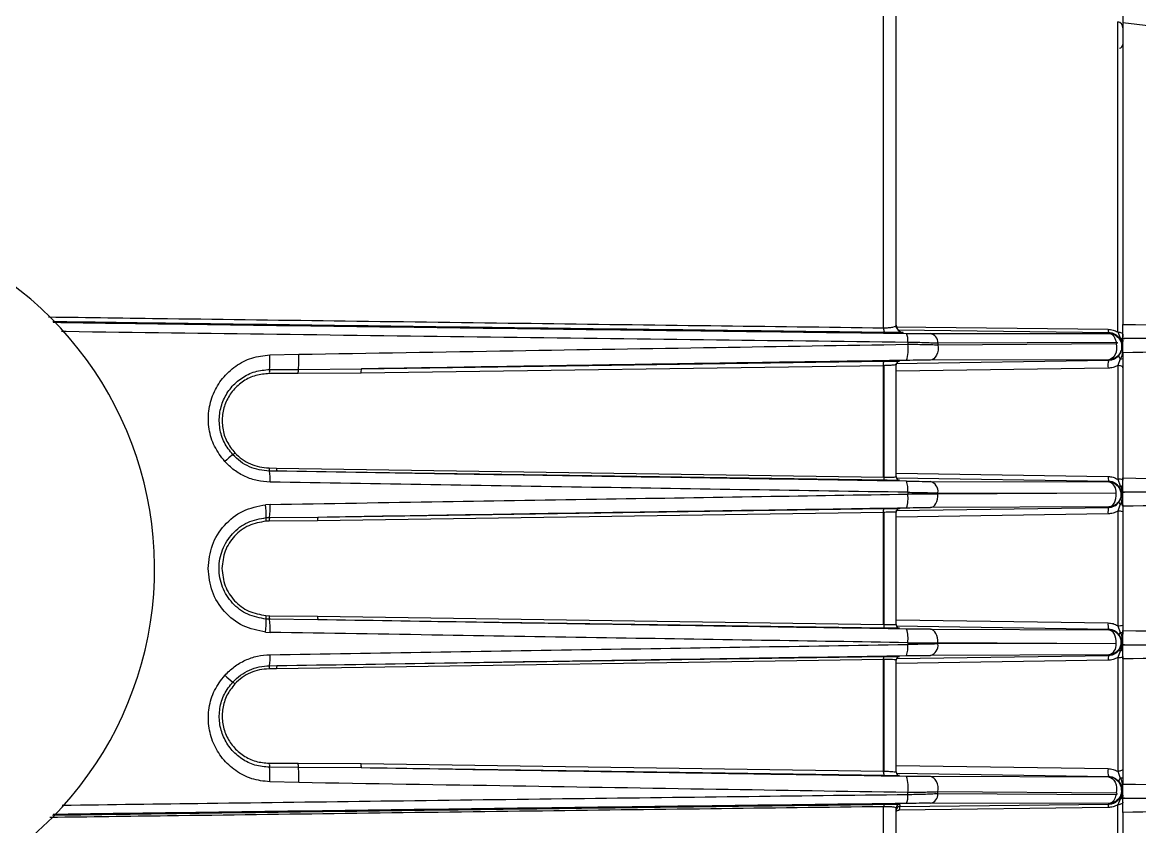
# Model space of a CAD drawing. Extents: x 8 to 113, y 0 to 87.
# Drawn here: x 83.3 to 88.031, y 35.725 to 39.13 of the extents above; entities that cross this region are included whole.
import ezdxf

# ---------------------------------------------------------------- set-up
doc = ezdxf.new("R2010")
doc.units = 0
doc.header["$MEASUREMENT"] = 0
doc.layers.add('OBJECT', color=7, linetype='CONTINUOUS')

msp = doc.modelspace()

# ---------------------------------------------------------------- linework, layer by layer
at = {"layer": 'OBJECT'}
for p, q in [((86.9465, 37.8367), (86.9465, 39.8184)), ((87.9376, 37.819), (87.9376, 39.1314)), ((89.0569, 38.9935), (87.9596, 39.1282)), ((87.9596, 39.1282), (87.9596, 37.8512)), ((86.9966, 37.8415), (87.8969, 37.8303)), ((87.8995, 37.816), (87.008, 37.8268)), ((87.0291, 37.8175), (87.0291, 37.8173)), ((87.1443, 37.8126), (87.8995, 37.8131)), ((87.8995, 37.8131), (87.8995, 37.816)), ((87.9376, 37.819), (87.9486, 37.7948)), ((87.9596, 37.8083), (87.9596, 37.7982)), ((87.0488, 37.7765), (87.0488, 37.7669)), ((87.1766, 37.7726), (87.9318, 37.7762)), ((87.1766, 37.7726), (87.1766, 37.7647)), ((87.1766, 37.7647), (87.9316, 37.7696)), ((87.9596, 37.7913), (87.9596, 37.7911)), ((87.9596, 37.7842), (87.9596, 37.7786)), ((84.3471, 37.722), (84.4699, 37.7248)), ((87.9486, 37.7059), (87.9376, 37.6771)), ((87.9596, 37.7312), (87.9596, 37.2012)), ((87.9596, 37.7209), (87.9596, 37.7068)), ((84.3466, 37.6604), (84.4683, 37.6607)), ((84.4683, 37.6607), (84.7356, 37.6628)), ((86.9464, 37.6764), (84.7338, 37.6441)), ((84.7356, 37.6628), (86.9482, 37.6956)), ((86.9462, 37.6806), (86.9464, 37.6764)), ((86.9464, 37.2043), (86.9464, 37.6764)), ((86.9467, 37.6764), (86.9465, 37.6806)), ((86.9467, 37.6764), (86.9467, 37.2043)), ((86.9983, 37.6863), (87.8995, 37.6999)), ((87.8969, 37.6659), (86.9996, 37.6529)), ((87.0143, 37.6954), (87.0143, 37.695)), ((87.8995, 37.7016), (87.1444, 37.6998)), ((87.8995, 37.7016), (87.8995, 37.6999)), ((87.9376, 37.6771), (87.9376, 37.1955)), ((84.4668, 37.6427), (84.3454, 37.6431)), ((84.7338, 37.6441), (84.4668, 37.6427)), ((84.3442, 37.2434), (84.3762, 37.243)), ((84.3762, 37.243), (86.9464, 37.2043)), ((84.378, 37.2299), (84.346, 37.2303)), ((86.9482, 37.1912), (84.378, 37.2299)), ((86.9996, 37.2211), (87.8969, 37.2073)), ((87.8995, 37.1865), (87.0011, 37.2002)), ((87.0143, 37.1918), (87.0143, 37.1914)), ((87.1444, 37.1866), (87.8994, 37.1841)), ((87.8994, 37.1841), (87.8995, 37.1865)), ((87.9376, 37.1955), (87.9486, 37.1679)), ((87.0488, 37.1404), (87.0488, 37.1326)), ((87.1766, 37.1326), (87.1766, 37.1382)), ((87.1766, 37.1382), (87.9316, 37.1368)), ((87.9596, 37.1413), (87.9596, 37.1411)), ((87.9316, 37.1361), (87.1766, 37.1326)), ((84.3483, 37.0889), (84.3296, 37.088)), ((86.9464, 37.0554), (84.5495, 37.0198)), ((84.5513, 37.0356), (86.9482, 37.0716)), ((86.9464, 37.0566), (86.9464, 37.0554)), ((86.9464, 36.581), (86.9464, 37.0554)), ((86.9467, 37.0554), (86.9467, 37.0566)), ((86.9467, 37.0554), (86.9467, 36.5811)), ((86.998, 37.0627), (87.8995, 37.0764)), ((87.8969, 37.049), (86.9996, 37.0355)), ((87.0143, 37.0714), (87.0143, 37.071)), ((87.8994, 37.0784), (87.1444, 37.076)), ((87.8995, 37.0764), (87.8994, 37.0784)), ((87.9486, 37.0898), (87.9376, 37.0608)), ((87.9376, 37.0608), (87.9376, 36.5757)), ((87.9596, 37.0812), (87.9596, 36.5552)), ((84.345, 37.0183), (84.331, 37.0179)), ((84.3315, 37.0332), (84.3466, 37.0338)), ((84.5495, 37.0198), (84.345, 37.0183)), ((84.3466, 37.0338), (84.5513, 37.0356)), ((84.331, 36.6186), (84.345, 36.6181)), ((84.345, 36.6181), (84.5495, 36.6167)), ((84.3466, 36.6027), (84.3315, 36.6032)), ((84.5513, 36.6008), (84.3466, 36.6027)), ((84.5495, 36.6167), (86.9464, 36.581)), ((86.9482, 36.5649), (84.5513, 36.6008)), ((86.9464, 36.581), (86.9464, 36.5799)), ((86.9467, 36.5799), (86.9467, 36.5811)), ((86.9996, 36.6009), (87.8969, 36.5875)), ((87.8995, 36.56), (87.0002, 36.5737)), ((87.9376, 36.5757), (87.9486, 36.5466)), ((84.3296, 36.5485), (84.3483, 36.5475)), ((87.0143, 36.5655), (87.0143, 36.565)), ((87.1444, 36.5605), (87.8994, 36.558)), ((87.8994, 36.558), (87.8995, 36.56)), ((87.0488, 36.5038), (87.0488, 36.4961)), ((87.1766, 36.5039), (87.1766, 36.4982)), ((87.1766, 36.5039), (87.9316, 36.5004)), ((87.9316, 36.4996), (87.1766, 36.4982)), ((87.9596, 36.4951), (87.9596, 36.4953)), ((86.9464, 36.4321), (84.3762, 36.3935)), ((84.378, 36.4066), (86.9482, 36.4452)), ((86.9464, 35.9601), (86.9464, 36.4321)), ((86.9467, 36.4321), (86.9467, 35.9601)), ((87.8969, 36.4291), (86.9996, 36.4153)), ((87.0011, 36.4362), (87.8995, 36.45)), ((87.0143, 36.4451), (87.0143, 36.4446)), ((87.8994, 36.4523), (87.1444, 36.4499)), ((87.8995, 36.45), (87.8994, 36.4523)), ((87.9486, 36.4685), (87.9376, 36.4409)), ((87.9376, 36.4409), (87.9376, 35.9593)), ((87.9596, 36.4352), (87.9596, 35.9052)), ((84.3762, 36.3935), (84.3442, 36.393)), ((84.346, 36.4061), (84.378, 36.4066)), ((84.3454, 35.9933), (84.4668, 35.9938)), ((84.4683, 35.9758), (84.3466, 35.9761)), ((84.4668, 35.9938), (84.7338, 35.9924)), ((84.7356, 35.9737), (84.4683, 35.9758)), ((84.7338, 35.9924), (86.9464, 35.9601)), ((86.9482, 35.9408), (84.7356, 35.9737)), ((86.9464, 35.9601), (86.9462, 35.9558)), ((86.9465, 35.9558), (86.9467, 35.9601)), ((86.9996, 35.9836), (87.8969, 35.9706)), ((87.9376, 35.9593), (87.9486, 35.9306)), ((84.4699, 35.9116), (84.3471, 35.9145)), ((87.8995, 35.9365), (87.0002, 35.9501)), ((87.0143, 35.9415), (87.0143, 35.941)), ((87.8995, 35.9348), (87.1444, 35.9366)), ((87.8995, 35.9365), (87.8995, 35.9348)), ((87.9596, 35.9297), (87.9596, 35.9155)), ((87.0488, 35.86), (87.0488, 35.8696)), ((87.1766, 35.8639), (87.1766, 35.8718)), ((87.9316, 35.8669), (87.1766, 35.8718)), ((87.9316, 35.8603), (87.1766, 35.8639)), ((87.0144, 35.8097), (87.8995, 35.8204)), ((87.0144, 35.819), (87.0144, 35.8097)), ((87.8995, 35.8233), (87.1443, 35.8239)), ((87.8995, 35.8204), (87.8995, 35.8233)), ((87.8995, 35.8233), (87.8995, 35.8233)), ((87.9486, 35.8416), (87.9376, 35.8175)), ((87.9376, 34.4955), (87.9376, 35.8175)), ((87.9596, 35.8578), (87.9596, 35.8522)), ((87.9596, 35.8451), (87.9596, 35.8453)), ((86.9465, 33.8181), (86.9465, 35.8095)), ((87.8969, 35.8062), (87.0127, 35.7951)), ((87.9596, 35.7852), (87.9596, 34.5901))]:
    msp.add_line(p, q, dxfattribs=at)
at = {"layer": 'OBJECT', "flags": 128}
for points in [[(87.9376, 37.819), (87.942, 37.8186), (87.9462, 37.8178), (87.95, 37.8168), (87.9533, 37.8154), (87.956, 37.8139), (87.9579, 37.8121), (87.9592, 37.8102), (87.9596, 37.8083)], [(87.1766, 37.7647), (87.1775, 37.7531), (87.1768, 37.7414), (87.1744, 37.7304), (87.1706, 37.7203), (87.1653, 37.7119), (87.159, 37.7055), (87.1519, 37.7014), (87.1444, 37.6998)], [(87.9316, 37.7696), (87.9331, 37.7577), (87.9327, 37.7456), (87.9305, 37.734), (87.9267, 37.7235), (87.9213, 37.7145), (87.9148, 37.7077), (87.9074, 37.7033), (87.8995, 37.7016)], [(87.9596, 37.7911), (87.9634, 37.7912), (87.9665, 37.7912)], [(87.9486, 37.7059), (87.9468, 37.7082), (87.9452, 37.7105), (87.944, 37.7127), (87.9432, 37.7147), (87.9426, 37.7166), (87.9425, 37.7182), (87.9427, 37.7196), (87.9433, 37.7208)], [(87.9596, 37.6679), (87.9592, 37.6696), (87.9579, 37.6712), (87.956, 37.6727), (87.9533, 37.6741), (87.95, 37.6752), (87.9462, 37.6761), (87.942, 37.6768), (87.9376, 37.6771)], [(87.1444, 37.076), (87.1511, 37.0773), (87.1574, 37.0808), (87.1632, 37.0862), (87.1682, 37.0933), (87.1722, 37.1019), (87.1749, 37.1116), (87.1764, 37.1219), (87.1766, 37.1326)], [(87.8994, 37.0784), (87.9062, 37.0798), (87.9126, 37.0833), (87.9185, 37.0888), (87.9235, 37.0961), (87.9274, 37.1049), (87.9301, 37.1148), (87.9315, 37.1253), (87.9316, 37.1361)], [(87.9486, 37.0898), (87.951, 37.0904), (87.9532, 37.0911), (87.9551, 37.0918), (87.9567, 37.0927), (87.9579, 37.0935), (87.9588, 37.0944), (87.9594, 37.0954), (87.9596, 37.0963)], [(87.1766, 36.5039), (87.1764, 36.5145), (87.1749, 36.5249), (87.1722, 36.5346), (87.1682, 36.5431), (87.1632, 36.5503), (87.1574, 36.5557), (87.1511, 36.5591), (87.1444, 36.5605)], [(87.9316, 36.5004), (87.9315, 36.5112), (87.9301, 36.5217), (87.9274, 36.5316), (87.9235, 36.5403), (87.9185, 36.5476), (87.9126, 36.5531), (87.9062, 36.5567), (87.8994, 36.558)], [(87.9596, 36.5401), (87.9594, 36.5411), (87.9588, 36.542), (87.9579, 36.5429), (87.9567, 36.5438), (87.9551, 36.5446), (87.9532, 36.5453), (87.951, 36.546), (87.9486, 36.5466)], [(87.9596, 35.9685), (87.9592, 35.9668), (87.9579, 35.9652), (87.956, 35.9637), (87.9533, 35.9624), (87.95, 35.9612), (87.9462, 35.9603), (87.942, 35.9597), (87.9376, 35.9593)], [(87.1766, 35.8718), (87.1775, 35.8834), (87.1768, 35.895), (87.1744, 35.9061), (87.1706, 35.9161), (87.1653, 35.9245), (87.159, 35.9309), (87.1519, 35.935), (87.1444, 35.9366)], [(87.8995, 35.9348), (87.9074, 35.9331), (87.9148, 35.9287), (87.9213, 35.9219), (87.9267, 35.913), (87.9305, 35.9024), (87.9327, 35.8908), (87.9331, 35.8788), (87.9316, 35.8669)], [(87.9486, 35.9306), (87.9468, 35.9283), (87.9452, 35.926), (87.944, 35.9238), (87.9432, 35.9217), (87.9426, 35.9199), (87.9425, 35.9182), (87.9427, 35.9168), (87.9433, 35.9157)], [(87.9596, 35.8282), (87.9592, 35.8262), (87.9579, 35.8243), (87.956, 35.8226), (87.9533, 35.821), (87.95, 35.8197), (87.9462, 35.8186), (87.942, 35.8179), (87.9376, 35.8175)], [(87.9596, 35.8451), (87.9634, 35.8452), (87.9665, 35.8452)], [(86.9996, 35.7889), (86.9998, 35.79), (87.0005, 35.7911), (87.0017, 35.7921), (87.0033, 35.7931), (87.0053, 35.7938), (87.0076, 35.7945), (87.0101, 35.7949), (87.0127, 35.7951)]]:
    msp.add_lwpolyline(points, dxfattribs=at)
at = {"layer": 'OBJECT'}
for centre, radius, start, end in [((87.9346, 39.1066), 0.0249, 0.099, 83.1348), ((87.9446, 39.036), 0.015, 271, 0), ((82.3596, 36.8182), 1.5, 209.9264, 65.3757), ((87.0296, 37.8473), 0.03, 180.0036, 269.1826), ((86.9869, 37.8327), 0.0405, 174.3423, 203.1188), ((86.9737, 37.7841), 0.0755, 354.183, 22.6894), ((87.1349, 37.772), 0.0417, 0.8083, 76.973), ((86.8977, 37.7444), 0.1527, 342.6448, 8.4633), ((87.9462, 37.7996), 0.00532, 239.3871, 297.1948), ((87.9407, 37.7777), 0.0189, 2.9343, 65.3072), ((83.9129, 37.6941), 0.4351, 355.5546, 3.6745), ((84.0907, 37.7022), 0.3799, 353.7286, 3.4165), ((87.9504, 37.7513), 0.0455, 267.766, 281.6837), ((84.411, 37.6471), 0.0657, 168.3631, 183.5259), ((84.5236, 37.6469), 0.057, 166.0329, 184.27), ((84.7702, 37.65), 0.0369, 159.6969, 189.1886), ((86.9484, 37.7266), 0.0503, 267.713, 268.0572), ((87.0146, 37.6804), 0.015, 90.9942, 179.9972), ((87.0146, 37.68), 0.015, 90.9964, 179.9961), ((87.9686, 37.6775), 0.0726, 162.0245, 189.2014), ((84.3661, 37.0519), 0.3031, 125.3124, 133.7266), ((83.8906, 37.6356), 0.4509, 311.7527, 313.2414), ((84.3715, 37.2405), 0.0275, 173.8212, 201.6963), ((84.4014, 37.2398), 0.0254, 172.7747, 203.01), ((84.1445, 37.1966), 0.2043, 356.3119, 9.4921), ((87.0146, 37.2068), 0.015, 180.0039, 269.0036), ((87.0146, 37.2064), 0.015, 180.0039, 269.0036), ((86.9432, 37.1524), 0.1062, 353.4787, 19.3118), ((87.1318, 37.1433), 0.0451, 353.569, 73.6787), ((87.9413, 37.2023), 0.0447, 173.5399, 200.7342), ((87.9425, 37.1601), 0.0358, 61.4085, 97.7842), ((87.8871, 37.1412), 0.0446, 354.3461, 74.0043), ((87.9347, 37.1851), 0.0221, 291.0108, 308.8722), ((87.9454, 37.1539), 0.0144, 9.5692, 77.2101), ((86.9165, 37.1157), 0.1333, 342.2173, 7.2943), ((87.9563, 37.1016), 0.0141, 193.6234, 236.9259), ((84.0101, 37.0494), 0.3218, 357.1238, 6.8875), ((84.0077, 37.0722), 0.3411, 353.5373, 2.8147), ((86.9468, 37.0792), 0.0238, 269.0244, 269.7507), ((87.0146, 37.0564), 0.015, 90.9942, 179.9972), ((87.0146, 37.056), 0.015, 90.9942, 179.9972), ((87.9581, 37.057), 0.0618, 161.6711, 187.4643), ((87.9426, 37.0086), 0.0524, 71.101, 95.4369), ((84.3767, 37.0239), 0.0461, 168.313, 187.4702), ((84.3918, 37.0213), 0.0469, 164.5302, 183.5845), ((84.581, 37.0242), 0.0318, 158.9052, 188.035), ((84.3767, 36.6126), 0.0461, 172.5298, 191.687), ((84.3918, 36.6152), 0.0469, 176.4155, 195.4698), ((84.0101, 36.5871), 0.3218, 353.1125, 2.8762), ((84.0077, 36.5643), 0.3411, 357.1853, 6.4628), ((84.581, 36.6122), 0.0318, 171.965, 201.0948), ((86.9468, 36.5572), 0.0238, 90.2493, 90.9756), ((87.0146, 36.5805), 0.015, 180.0028, 269.0058), ((87.0146, 36.58), 0.015, 180.0039, 269.0036), ((87.9581, 36.5794), 0.0618, 172.536, 198.3286), ((87.9426, 36.6279), 0.0524, 264.5631, 288.899), ((86.9165, 36.5208), 0.1333, 352.7057, 17.7827), ((87.9563, 36.5348), 0.0141, 123.0739, 166.3768), ((86.9432, 36.484), 0.1062, 340.6883, 6.5211), ((87.1318, 36.4932), 0.0451, 286.3205, 6.4315), ((87.8871, 36.4952), 0.0446, 285.9957, 5.6539), ((87.9454, 36.4825), 0.0144, 282.7899, 350.4308), ((84.1445, 36.4398), 0.2043, 350.5079, 3.6881), ((87.0146, 36.4301), 0.015, 90.9964, 179.9961), ((87.0146, 36.4296), 0.015, 90.9964, 179.9961), ((87.9413, 36.4342), 0.0447, 159.2658, 186.4599), ((87.9425, 36.4763), 0.0358, 262.2151, 298.5937), ((87.9347, 36.4513), 0.0221, 51.1278, 68.9892), ((84.3715, 36.396), 0.0275, 158.3037, 186.1788), ((84.4014, 36.3967), 0.0254, 156.9893, 187.226), ((84.3661, 36.5846), 0.3031, 226.2734, 234.6876), ((83.8912, 36.0015), 0.45, 46.757, 48.2489), ((84.411, 35.9893), 0.0657, 176.4742, 191.6368), ((83.9129, 35.9423), 0.4351, 356.3255, 4.4454), ((84.5236, 35.9895), 0.057, 175.731, 193.9659), ((84.0907, 35.9343), 0.3798, 356.5834, 6.2715), ((84.7702, 35.9865), 0.0369, 170.8107, 200.3042), ((86.9479, 35.9219), 0.0382, 91.8884, 92.3414), ((87.0146, 35.9565), 0.015, 180.0034, 269.0041), ((87.0146, 35.956), 0.015, 180.0034, 269.0063), ((87.9686, 35.9589), 0.0726, 170.7985, 197.9758), ((86.8977, 35.892), 0.1527, 351.5367, 17.3553), ((87.8986, 35.8791), 0.0557, 0.0246, 89.051), ((87.9504, 35.8852), 0.0454, 78.3085, 92.2448), ((87.1349, 35.8645), 0.0417, 283.026, 359.1922), ((86.9668, 35.8115), 0.0204, 156.9568, 185.6648), ((87.0146, 35.804), 0.015, 90.817, 179.9968), ((86.9737, 35.8523), 0.0755, 337.3103, 5.8172), ((87.9462, 35.8369), 0.00532, 62.806, 120.6057), ((87.9407, 35.8588), 0.0189, 294.6934, 357.0661), ((87.0146, 35.7947), 0.015, 90.8182, 179.9955)]:
    msp.add_arc(centre, radius, start, end, dxfattribs=at)
for points, knots in [([(86.9996, 37.8473), (86.9996, 37.9312), (86.9996, 38.1002), (86.9996, 38.3423), (86.9996, 38.5756), (86.9996, 38.7959), (86.9996, 38.9997), (86.9996, 39.1835), (86.9996, 39.3447), (86.9996, 39.4811), (86.9996, 39.5914), (86.9996, 39.6743), (86.9996, 39.7325), (86.9996, 39.7499), (86.9996, 39.7585)], [0, 0, 0, 0, 0.080321, 0.16194, 0.244772, 0.329378, 0.414487, 0.5, 0.585518, 0.670628, 0.755228, 0.838065, 0.919682, 1, 1, 1, 1]), ([(87.9596, 39.1658), (87.9596, 39.1632), (87.9596, 39.1581), (87.9596, 39.1486), (87.9596, 39.1387), (87.9596, 39.1291), (87.9596, 39.1204), (87.9596, 39.1134), (87.9596, 39.1083), (87.9596, 39.1072), (87.9596, 39.1067)], [0, 0, 0, 0, 0.125085, 0.250241, 0.37481, 0.499483, 0.624581, 0.749701, 0.874734, 1, 1, 1, 1]), ([(87.9596, 39.1067), (87.9596, 39.0945), (87.9596, 39.0698), (87.9596, 38.9859), (87.9596, 38.8664), (87.9596, 38.7098), (87.9596, 38.5206), (87.9596, 38.3032), (87.9596, 38.0831), (87.9596, 37.9286), (87.9596, 37.8615)], [0, 0, 0, 0, 0.124521, 0.252215, 0.382116, 0.513149, 0.644182, 0.774083, 0.901778, 1, 1, 1, 1]), ([(83.4098, 37.8828), (83.578, 37.8805), (83.9973, 37.8748), (84.679, 37.8658), (85.4458, 37.8558), (86.2058, 37.846), (86.7026, 37.8398), (86.9465, 37.8367)], [0, 0, 0, 0, 0.142368, 0.354744, 0.577357, 0.79244, 1, 1, 1, 1]), ([(86.9496, 37.8168), (86.4438, 37.8231), (85.4312, 37.8357), (84.2561, 37.851), (83.5875, 37.8602), (83.4283, 37.8624)], [0, 0, 0, 0, 0.432006, 0.864763, 1, 1, 1, 1]), ([(83.4305, 37.86), (83.5994, 37.8577), (84.288, 37.8482), (85.4937, 37.8325), (86.527, 37.8197), (87.0433, 37.8133)], [0, 0, 0, 0, 0.1398204, 0.5701913, 1, 1, 1, 1]), ([(86.9465, 37.8367), (86.9502, 37.8367), (86.9575, 37.8368), (86.968, 37.8375), (86.9777, 37.8385), (86.9884, 37.8403), (86.9976, 37.8433), (86.9989, 37.846), (86.9996, 37.8473)], [0, 0, 0, 0, 0.1169065, 0.238658, 0.3663335, 0.5008519, 0.7502482, 1, 1, 1, 1]), ([(86.9996, 37.8478), (86.9999, 37.8441), (87.0007, 37.8368), (87.006, 37.8284), (87.012, 37.823), (87.0174, 37.8199), (87.0232, 37.8179), (87.0272, 37.8176), (87.0291, 37.8175)], [0, 0, 0, 0, 0.250064, 0.499105, 0.634955, 0.762997, 0.884268, 1, 1, 1, 1]), ([(87.9596, 37.8512), (88.2438, 37.8463), (88.7514, 37.8374), (89.2588, 37.8285), (89.482, 37.8246)], [0, 0, 0, 0, 0.560011, 1, 1, 1, 1]), ([(87.9596, 37.7913), (87.9596, 37.798), (87.9596, 37.8114), (87.9596, 37.8293), (87.9596, 37.8428), (87.9596, 37.8502), (87.9596, 37.8509), (87.9596, 37.8512)], [0, 0, 0, 0, 0.212706, 0.425419, 0.638709, 0.853371, 1, 1, 1, 1]), ([(83.4648, 37.8221), (83.4716, 37.822), (83.7759, 37.8178), (84.382, 37.8098), (85.2818, 37.7982), (86.1726, 37.787), (86.7607, 37.7799), (87.0488, 37.7765)], [0, 0, 0, 0, 0.005638, 0.253972, 0.506326, 0.7581146, 1, 1, 1, 1]), ([(87.0291, 37.8173), (87.0281, 37.8171), (87.0259, 37.8168), (87.0088, 37.8165), (86.9829, 37.8165), (86.9607, 37.8167), (86.9496, 37.8168)], [0, 0, 0, 0, 0.250172, 0.500067, 0.749913, 1, 1, 1, 1]), ([(87.0433, 37.8133), (87.0617, 37.8131), (87.0987, 37.8127), (87.129, 37.8126), (87.1443, 37.8126)], [0, 0, 0, 0, 0.498504, 1, 1, 1, 1]), ([(87.8969, 37.8303), (87.897, 37.8283), (87.8972, 37.8243), (87.8979, 37.8198), (87.8987, 37.8167), (87.8993, 37.8163), (87.8995, 37.816)], [0, 0, 0, 0, 0.245198, 0.500042, 0.75487, 1, 1, 1, 1]), ([(87.8969, 37.8303), (87.904, 37.8297), (87.9183, 37.8285), (87.9312, 37.8222), (87.9376, 37.819)], [0, 0, 0, 0, 0.499406, 1, 1, 1, 1]), ([(87.9435, 37.795), (87.9406, 37.798), (87.9351, 37.8039), (87.9243, 37.8106), (87.9123, 37.8151), (87.9038, 37.8157), (87.8995, 37.816)], [0, 0, 0, 0, 0.258471, 0.498713, 0.749506, 1, 1, 1, 1]), ([(87.9318, 37.7762), (87.9305, 37.7811), (87.9277, 37.7913), (87.9199, 37.8032), (87.9102, 37.8113), (87.903, 37.8125), (87.8995, 37.8131)], [0, 0, 0, 0, 0.243823, 0.5, 0.756179, 1, 1, 1, 1]), ([(87.8995, 37.8131), (87.8995, 37.8131), (87.8996, 37.8131), (87.8997, 37.8131), (87.9002, 37.8131), (87.902, 37.813), (87.909, 37.8125), (87.9226, 37.8089), (87.9393, 37.7975), (87.9515, 37.779), (87.9558, 37.7572), (87.9514, 37.7355), (87.9392, 37.7173), (87.921, 37.7044), (87.9067, 37.7026), (87.8995, 37.7016)], [0, 0, 0, 0, 0.000293, 0.000817, 0.002568, 0.00887, 0.032663, 0.124746, 0.249979, 0.37482, 0.50062, 0.627392, 0.750463, 0.875271, 1, 1, 1, 1]), ([(84.4699, 37.7248), (84.7728, 37.7298), (85.3629, 37.7396), (86.2226, 37.7536), (86.7786, 37.7625), (87.0488, 37.7669)], [0, 0, 0, 0, 0.351668, 0.685, 1, 1, 1, 1]), ([(87.0488, 37.7765), (87.0718, 37.776), (87.1184, 37.7751), (87.157, 37.7734), (87.1766, 37.7726)], [0, 0, 0, 0, 0.493197, 1, 1, 1, 1]), ([(87.0488, 37.7669), (87.0717, 37.7669), (87.1183, 37.7669), (87.1569, 37.7654), (87.1766, 37.7647)], [0, 0, 0, 0, 0.490951, 1, 1, 1, 1]), ([(87.9318, 37.7762), (87.9322, 37.7761), (87.9328, 37.776), (87.9336, 37.7755), (87.9341, 37.7751), (87.9345, 37.7745), (87.9348, 37.7738), (87.9349, 37.773), (87.9348, 37.7721), (87.9344, 37.7711), (87.9337, 37.7703), (87.9327, 37.7697), (87.932, 37.7696), (87.9316, 37.7696)], [0, 0, 0, 0, 0.133104, 0.191567, 0.248259, 0.311452, 0.370761, 0.432305, 0.501531, 0.620748, 0.7521, 0.8756, 1, 1, 1, 1]), ([(87.9433, 37.7208), (87.9468, 37.726), (87.9539, 37.7366), (87.9567, 37.7487), (87.9572, 37.7622), (87.955, 37.7743), (87.9504, 37.7856), (87.9458, 37.7918), (87.9435, 37.795)], [0, 0, 0, 0, 0.24965, 0.499343, 0.62417, 0.74921, 0.874476, 1, 1, 1, 1]), ([(87.9486, 37.7948), (87.9509, 37.7905), (87.955, 37.7826), (87.9582, 37.7664), (87.9583, 37.7417), (87.9572, 37.7198), (87.9492, 37.7068), (87.9486, 37.7059)], [0, 0, 0, 0, 0.157616, 0.28346, 0.509505, 0.964684, 1, 1, 1, 1]), ([(87.9665, 37.7912), (87.9652, 37.7912), (87.9629, 37.7913), (87.9606, 37.7913), (87.9596, 37.7913)], [0, 0, 0, 0, 0.5599937, 1, 1, 1, 1]), ([(87.9596, 37.7312), (87.9596, 37.7317), (87.9596, 37.7328), (87.9596, 37.742), (87.9596, 37.7567), (87.9596, 37.774), (87.9596, 37.7859), (87.9596, 37.7911)], [0, 0, 0, 0, 0.187597, 0.404758, 0.620771, 0.835172, 1, 1, 1, 1]), ([(89.482, 37.7578), (89.1978, 37.7528), (88.6902, 37.744), (88.1828, 37.7351), (87.9596, 37.7312)], [0, 0, 0, 0, 0.560008, 1, 1, 1, 1]), ([(88.6428, 37.7912), (88.6421, 37.7912), (88.5231, 37.7912), (88.3194, 37.7912), (88.0952, 37.7912), (87.9888, 37.7912), (87.967, 37.7912), (87.9665, 37.7912)], [0, 0, 0, 0, 0.002912, 0.527889, 0.903607, 0.997536, 1, 1, 1, 1]), ([(84.1565, 37.2709), (84.1409, 37.2915), (84.1095, 37.3328), (84.0874, 37.408), (84.0858, 37.485), (84.1057, 37.5591), (84.1449, 37.6248), (84.2009, 37.6768), (84.2698, 37.713), (84.3212, 37.719), (84.3471, 37.722)], [0, 0, 0, 0, 0.124845, 0.24983, 0.374893, 0.499993, 0.625063, 0.749967, 0.874601, 1, 1, 1, 1]), ([(87.8995, 37.6999), (87.9037, 37.7003), (87.9125, 37.701), (87.9287, 37.7069), (87.9375, 37.7152), (87.9433, 37.7208)], [0, 0, 0, 0, 0.241712, 0.501168, 1, 1, 1, 1]), ([(87.9596, 37.7068), (87.9596, 37.6998), (87.9596, 37.6865), (87.9596, 37.6739), (87.9596, 37.6679)], [0, 0, 0, 0, 0.526875, 1, 1, 1, 1]), ([(84.1909, 37.2992), (84.1778, 37.316), (84.1517, 37.3494), (84.1335, 37.4106), (84.1324, 37.473), (84.1491, 37.5328), (84.1815, 37.5852), (84.2275, 37.6264), (84.2838, 37.6545), (84.3257, 37.6584), (84.3466, 37.6604)], [0, 0, 0, 0, 0.1256654, 0.2503638, 0.3748711, 0.4993744, 0.6239874, 0.748872, 0.8742199, 1, 1, 1, 1]), ([(87.0435, 37.6988), (86.6605, 37.693), (85.8927, 37.6812), (85.122, 37.6689), (84.7356, 37.6628)], [0, 0, 0, 0, 0.498752, 1, 1, 1, 1]), ([(86.9462, 37.6806), (86.9462, 37.6826), (86.9462, 37.6856), (86.9465, 37.6891), (86.9468, 37.6922), (86.9474, 37.6949), (86.9479, 37.6954), (86.9482, 37.6956)], [0, 0, 0, 0, 0.251178, 0.383298, 0.515914, 0.770766, 1, 1, 1, 1]), ([(86.9996, 37.6804), (86.9988, 37.68), (86.9974, 37.6793), (86.9857, 37.6781), (86.9684, 37.6771), (86.9537, 37.6766), (86.9467, 37.6764)], [0, 0, 0, 0, 0.250635, 0.500304, 0.760651, 1, 1, 1, 1]), ([(86.9482, 37.6956), (86.9573, 37.6957), (86.9754, 37.696), (86.9969, 37.696), (87.0115, 37.6959), (87.0134, 37.6956), (87.0143, 37.6954)], [0, 0, 0, 0, 0.249669, 0.499417, 0.749226, 1, 1, 1, 1]), ([(86.9996, 37.2064), (86.9996, 37.2865), (86.9996, 37.4466), (86.9996, 37.6025), (86.9996, 37.6804)], [0, 0, 0, 0, 0.4999997, 1, 1, 1, 1]), ([(87.1444, 37.6998), (87.1293, 37.6997), (87.0989, 37.6996), (87.062, 37.6991), (87.0435, 37.6988)], [0, 0, 0, 0, 0.498606, 1, 1, 1, 1]), ([(87.9376, 37.6771), (87.9313, 37.674), (87.9186, 37.6677), (87.9041, 37.6665), (87.8969, 37.6659)], [0, 0, 0, 0, 0.500347, 1, 1, 1, 1]), ([(87.9596, 37.6679), (87.9596, 37.5903), (87.9596, 37.4351), (87.9596, 37.2727), (87.9596, 37.1915)], [0, 0, 0, 0, 0.5, 1, 1, 1, 1]), ([(84.3454, 37.6431), (84.326, 37.6415), (84.2871, 37.6382), (84.2344, 37.6126), (84.1911, 37.5746), (84.1604, 37.5257), (84.1445, 37.4697), (84.1455, 37.4112), (84.1627, 37.3538), (84.1872, 37.3227), (84.1995, 37.3071)], [0, 0, 0, 0, 0.124906, 0.249953, 0.375023, 0.500104, 0.625117, 0.749959, 0.874675, 1, 1, 1, 1]), ([(84.346, 37.2303), (84.3314, 37.2314), (84.3024, 37.2334), (84.2608, 37.2477), (84.2224, 37.269), (84.2014, 37.2891), (84.1909, 37.2992)], [0, 0, 0, 0, 0.251653, 0.500767, 0.75093, 1, 1, 1, 1]), ([(84.1995, 37.3071), (84.2093, 37.2978), (84.2291, 37.279), (84.265, 37.2594), (84.3037, 37.2463), (84.3306, 37.2444), (84.3442, 37.2434)], [0, 0, 0, 0, 0.249435, 0.499655, 0.748628, 1, 1, 1, 1]), ([(84.3483, 37.1835), (84.3302, 37.1849), (84.2942, 37.1876), (84.2426, 37.2058), (84.1952, 37.2328), (84.1694, 37.2582), (84.1565, 37.2709)], [0, 0, 0, 0, 0.250785, 0.500021, 0.750018, 1, 1, 1, 1]), ([(87.0435, 37.1876), (86.6, 37.1944), (85.7131, 37.2082), (84.823, 37.2226), (84.378, 37.2299)], [0, 0, 0, 0, 0.500069, 1, 1, 1, 1]), ([(86.9467, 37.2043), (86.9537, 37.2043), (86.9681, 37.2041), (86.9848, 37.2045), (86.997, 37.2053), (86.9987, 37.206), (86.9996, 37.2064)], [0, 0, 0, 0, 0.244677, 0.500062, 0.724507, 1, 1, 1, 1]), ([(86.9467, 37.2043), (86.9467, 37.2026), (86.9467, 37.1991), (86.9471, 37.1948), (86.9476, 37.1919), (86.948, 37.1914), (86.9482, 37.1912)], [0, 0, 0, 0, 0.241915, 0.500004, 0.758081, 1, 1, 1, 1]), ([(87.0143, 37.1914), (87.0134, 37.1913), (87.0115, 37.191), (86.9966, 37.1908), (86.975, 37.1909), (86.9572, 37.1911), (86.9482, 37.1912)], [0, 0, 0, 0, 0.250112, 0.500126, 0.75008, 1, 1, 1, 1]), ([(87.0435, 37.1876), (87.0618, 37.1873), (87.0985, 37.1868), (87.1291, 37.1866), (87.1444, 37.1866)], [0, 0, 0, 0, 0.498431, 1, 1, 1, 1]), ([(87.8969, 37.2073), (87.904, 37.2067), (87.9184, 37.2055), (87.9312, 37.1989), (87.9376, 37.1955)], [0, 0, 0, 0, 0.500461, 1, 1, 1, 1]), ([(87.9426, 37.1645), (87.9399, 37.1677), (87.9344, 37.1741), (87.9237, 37.1809), (87.912, 37.1855), (87.9037, 37.1861), (87.8995, 37.1865)], [0, 0, 0, 0, 0.252722, 0.499216, 0.745809, 1, 1, 1, 1]), ([(87.9596, 37.2012), (88.2518, 37.1961), (88.7736, 37.187), (89.2952, 37.1779), (89.5247, 37.1739)], [0, 0, 0, 0, 0.56001, 1, 1, 1, 1]), ([(87.9596, 37.1413), (87.9596, 37.148), (87.9596, 37.1614), (87.9596, 37.1793), (87.9596, 37.1928), (87.9596, 37.2002), (87.9596, 37.2009), (87.9596, 37.2012)], [0, 0, 0, 0, 0.212706, 0.425418, 0.638708, 0.85337, 1, 1, 1, 1]), ([(87.0488, 37.1404), (86.6026, 37.1473), (85.7041, 37.1613), (84.8023, 37.176), (84.3483, 37.1835)], [0, 0, 0, 0, 0.49662, 1, 1, 1, 1]), ([(87.0488, 37.1404), (87.0718, 37.14), (87.1183, 37.1393), (87.157, 37.1386), (87.1766, 37.1382)], [0, 0, 0, 0, 0.496594, 1, 1, 1, 1]), ([(87.8994, 37.1841), (87.9035, 37.1838), (87.9114, 37.1831), (87.9223, 37.1789), (87.9317, 37.1729), (87.9414, 37.1633), (87.9496, 37.1493), (87.9508, 37.137), (87.9514, 37.1313)], [0, 0, 0, 0, 0.147789, 0.28914, 0.42404, 0.552485, 0.789019, 1, 1, 1, 1]), ([(87.9538, 37.1313), (87.9537, 37.1342), (87.9534, 37.1402), (87.9505, 37.1518), (87.9458, 37.1594), (87.9426, 37.1645)], [0, 0, 0, 0, 0.24941, 0.500739, 1, 1, 1, 1]), ([(87.9486, 37.1679), (87.9505, 37.1639), (87.9538, 37.1569), (87.9562, 37.1435), (87.9572, 37.1237), (87.9557, 37.1041), (87.9498, 37.0922), (87.9486, 37.0898)], [0, 0, 0, 0, 0.16421, 0.284776, 0.503513, 0.90283, 1, 1, 1, 1]), ([(87.9665, 37.1412), (87.9652, 37.1412), (87.9629, 37.1413), (87.9606, 37.1413), (87.9596, 37.1413)], [0, 0, 0, 0, 0.560015, 1, 1, 1, 1]), ([(87.9596, 37.1411), (87.9609, 37.1411), (87.9632, 37.1412), (87.9655, 37.1412), (87.9665, 37.1412)], [0, 0, 0, 0, 0.560018, 1, 1, 1, 1]), ([(87.9596, 37.0812), (87.9596, 37.0817), (87.9596, 37.0828), (87.9596, 37.092), (87.9596, 37.1067), (87.9596, 37.124), (87.9596, 37.1359), (87.9596, 37.1411)], [0, 0, 0, 0, 0.1876001, 0.4047628, 0.6207737, 0.8351753, 1, 1, 1, 1]), ([(88.6987, 37.1412), (88.6981, 37.1412), (88.5604, 37.1412), (88.338, 37.1412), (88.0952, 37.1412), (87.9888, 37.1412), (87.967, 37.1412), (87.9665, 37.1412)], [0, 0, 0, 0, 0.002739, 0.563971, 0.910975, 0.997725, 1, 1, 1, 1]), ([(84.3483, 37.0889), (84.5922, 37.093), (85.0677, 37.1008), (85.7615, 37.1121), (86.418, 37.1226), (86.8426, 37.1294), (87.0488, 37.1326)], [0, 0, 0, 0, 0.27038, 0.527173, 0.77038, 1, 1, 1, 1]), ([(87.1766, 37.1326), (87.1567, 37.1328), (87.1179, 37.1331), (87.0715, 37.1328), (87.0488, 37.1326)], [0, 0, 0, 0, 0.511471, 1, 1, 1, 1]), ([(87.9514, 37.1313), (87.951, 37.1264), (87.9501, 37.1154), (87.9433, 37.102), (87.9342, 37.0918), (87.9247, 37.0848), (87.9128, 37.0797), (87.904, 37.0788), (87.8994, 37.0784)], [0, 0, 0, 0, 0.177265, 0.402569, 0.533808, 0.677131, 0.832537, 1, 1, 1, 1]), ([(87.8995, 37.0764), (87.9034, 37.0767), (87.9118, 37.0774), (87.9227, 37.0816), (87.9337, 37.0882), (87.9392, 37.0945), (87.9426, 37.0983)], [0, 0, 0, 0, 0.233715, 0.50042, 0.692509, 1, 1, 1, 1]), ([(87.9316, 37.1368), (87.9316, 37.1368), (87.9317, 37.1368), (87.9318, 37.1367), (87.9318, 37.1367), (87.9319, 37.1366), (87.9319, 37.1366), (87.9319, 37.1365), (87.9319, 37.1364), (87.9319, 37.1363), (87.9319, 37.1362), (87.9318, 37.1361), (87.9317, 37.1361), (87.9316, 37.1361), (87.9316, 37.1361)], [0, 0, 0, 0, 0.156108, 0.22009, 0.277027, 0.329475, 0.381608, 0.436318, 0.497329, 0.61508, 0.669958, 0.725281, 0.84818, 1, 1, 1, 1]), ([(87.9426, 37.0983), (87.9457, 37.1034), (87.9504, 37.1111), (87.9533, 37.122), (87.9536, 37.1282), (87.9538, 37.1313)], [0, 0, 0, 0, 0.499094, 0.74842, 1, 1, 1, 1]), ([(89.5247, 37.1085), (89.2325, 37.1034), (88.7107, 37.0943), (88.1891, 37.0852), (87.9596, 37.0812)], [0, 0, 0, 0, 0.560008, 1, 1, 1, 1]), ([(84.0863, 36.8182), (84.0899, 36.8516), (84.0969, 36.9182), (84.1517, 37.0042), (84.2312, 37.0681), (84.2968, 37.0813), (84.3296, 37.088)], [0, 0, 0, 0, 0.24993, 0.499886, 0.749919, 1, 1, 1, 1]), ([(84.5513, 37.0356), (84.9676, 37.0424), (85.7998, 37.0558), (86.6291, 37.0686), (87.0435, 37.075)], [0, 0, 0, 0, 0.500229, 1, 1, 1, 1]), ([(86.9464, 37.0566), (86.9464, 37.0585), (86.9464, 37.0614), (86.9466, 37.0648), (86.9468, 37.0672), (86.9471, 37.0691), (86.9476, 37.071), (86.9479, 37.0713), (86.9482, 37.0716)], [0, 0, 0, 0, 0.24273, 0.37241, 0.504167, 0.635321, 0.763244, 1, 1, 1, 1]), ([(86.9996, 37.0564), (86.9988, 37.0564), (86.9973, 37.0564), (86.9852, 37.0562), (86.9677, 37.0558), (86.9535, 37.0555), (86.9467, 37.0554)], [0, 0, 0, 0, 0.250493, 0.500022, 0.762711, 1, 1, 1, 1]), ([(86.9482, 37.0716), (86.9571, 37.0717), (86.9749, 37.0719), (86.9965, 37.072), (87.0114, 37.0718), (87.0133, 37.0716), (87.0143, 37.0714)], [0, 0, 0, 0, 0.249768, 0.4995238, 0.7492807, 1, 1, 1, 1]), ([(86.9996, 36.58), (86.9996, 36.6594), (86.9996, 36.8182), (86.9996, 36.977), (86.9996, 37.0564)], [0, 0, 0, 0, 0.5, 1, 1, 1, 1]), ([(87.0435, 37.075), (87.0619, 37.0752), (87.0986, 37.0757), (87.1292, 37.0759), (87.1444, 37.076)], [0, 0, 0, 0, 0.50157, 1, 1, 1, 1]), ([(87.9376, 37.0608), (87.9312, 37.0574), (87.9185, 37.0508), (87.9041, 37.0496), (87.8969, 37.049)], [0, 0, 0, 0, 0.500466, 1, 1, 1, 1]), ([(87.9552, 37.0843), (87.9565, 37.0851), (87.9588, 37.0863), (87.9593, 37.0869), (87.9596, 37.0871)], [0, 0, 0, 0, 0.59369, 1, 1, 1, 1]), ([(87.9596, 37.0874), (87.9596, 37.0841), (87.9596, 37.0746), (87.9596, 37.0647), (87.9596, 37.0582)], [0, 0, 0, 0, 0.342286, 1, 1, 1, 1]), ([(84.3315, 36.6032), (84.3049, 36.6082), (84.2518, 36.618), (84.1863, 36.6685), (84.1427, 36.7374), (84.1275, 36.8183), (84.1428, 36.8991), (84.1863, 36.968), (84.2519, 37.0185), (84.305, 37.0283), (84.3315, 37.0332)], [0, 0, 0, 0, 0.125649, 0.250726, 0.375502, 0.500092, 0.624668, 0.749422, 0.874515, 1, 1, 1, 1]), ([(84.331, 37.0179), (84.3062, 37.0134), (84.2567, 37.0046), (84.1956, 36.958), (84.1529, 36.8938), (84.1474, 36.8434), (84.1446, 36.8182)], [0, 0, 0, 0, 0.25068, 0.500935, 0.750645, 1, 1, 1, 1]), ([(84.3296, 36.5485), (84.2968, 36.5551), (84.2312, 36.5684), (84.1516, 36.6323), (84.0969, 36.7183), (84.0899, 36.7849), (84.0863, 36.8182)], [0, 0, 0, 0, 0.250566, 0.500351, 0.750175, 1, 1, 1, 1]), ([(84.1446, 36.8182), (84.1474, 36.793), (84.1529, 36.7427), (84.1956, 36.6785), (84.2566, 36.6319), (84.3062, 36.623), (84.331, 36.6186)], [0, 0, 0, 0, 0.249291, 0.498953, 0.749084, 1, 1, 1, 1]), ([(87.0435, 36.5615), (86.6291, 36.5679), (85.7998, 36.5807), (84.9676, 36.5941), (84.5513, 36.6008)], [0, 0, 0, 0, 0.499771, 1, 1, 1, 1]), ([(86.9467, 36.5811), (86.9535, 36.5809), (86.9677, 36.5806), (86.9852, 36.5803), (86.9973, 36.58), (86.9988, 36.58), (86.9996, 36.58)], [0, 0, 0, 0, 0.237323, 0.500072, 0.750005, 1, 1, 1, 1]), ([(86.9467, 36.5799), (86.9467, 36.578), (86.9466, 36.5751), (86.9468, 36.5716), (86.947, 36.5692), (86.9473, 36.5673), (86.9476, 36.5655), (86.948, 36.5651), (86.9482, 36.5649)], [0, 0, 0, 0, 0.242736, 0.372413, 0.504175, 0.635328, 0.76326, 1, 1, 1, 1]), ([(87.8969, 36.5875), (87.9041, 36.5869), (87.9185, 36.5857), (87.9312, 36.579), (87.9376, 36.5757)], [0, 0, 0, 0, 0.500843, 1, 1, 1, 1]), ([(87.9596, 36.5783), (87.9596, 36.5718), (87.9596, 36.5588), (87.9596, 36.5464), (87.9596, 36.5401)], [0, 0, 0, 0, 0.498248, 1, 1, 1, 1]), ([(87.0488, 36.5038), (86.8426, 36.5071), (86.418, 36.5138), (85.7615, 36.5243), (85.0677, 36.5356), (84.5922, 36.5435), (84.3483, 36.5475)], [0, 0, 0, 0, 0.22962, 0.472827, 0.72962, 1, 1, 1, 1]), ([(87.0143, 36.565), (87.0133, 36.5649), (87.0114, 36.5646), (86.9965, 36.5645), (86.9749, 36.5645), (86.9571, 36.5648), (86.9482, 36.5649)], [0, 0, 0, 0, 0.250088, 0.50011, 0.750076, 1, 1, 1, 1]), ([(87.1444, 36.5605), (87.1291, 36.5605), (87.0985, 36.5607), (87.0618, 36.5612), (87.0435, 36.5615)], [0, 0, 0, 0, 0.501586, 1, 1, 1, 1]), ([(87.8994, 36.558), (87.904, 36.5576), (87.9128, 36.5568), (87.9247, 36.5516), (87.9342, 36.5447), (87.9433, 36.5345), (87.9498, 36.5211), (87.9522, 36.5043), (87.9494, 36.4872), (87.9415, 36.4731), (87.9317, 36.4635), (87.9223, 36.4576), (87.9114, 36.4533), (87.9035, 36.4527), (87.8994, 36.4523)], [0, 0, 0, 0, 0.083701, 0.161372, 0.233013, 0.298611, 0.41123, 0.499845, 0.605383, 0.723691, 0.787932, 0.8554, 0.926089, 1, 1, 1, 1]), ([(87.9426, 36.5381), (87.9392, 36.542), (87.9337, 36.5482), (87.9227, 36.5549), (87.9118, 36.5591), (87.9034, 36.5597), (87.8995, 36.56)], [0, 0, 0, 0, 0.307389, 0.4994, 0.766202, 1, 1, 1, 1]), ([(87.9426, 36.4719), (87.9444, 36.4745), (87.9479, 36.4796), (87.9513, 36.4882), (87.9535, 36.4971), (87.9542, 36.5096), (87.9517, 36.5234), (87.9456, 36.5332), (87.9426, 36.5381)], [0, 0, 0, 0, 0.125205, 0.250084, 0.374646, 0.499814, 0.74991, 1, 1, 1, 1]), ([(87.9486, 36.5466), (87.9498, 36.5443), (87.9518, 36.5404), (87.9538, 36.5332), (87.9559, 36.5227), (87.9572, 36.5049), (87.9561, 36.4849), (87.9504, 36.4725), (87.9486, 36.4685)], [0, 0, 0, 0, 0.096977, 0.162949, 0.280004, 0.496796, 0.836217, 1, 1, 1, 1]), ([(87.9596, 36.5443), (87.9593, 36.5451), (87.959, 36.5464), (87.9575, 36.5482), (87.9569, 36.5489)], [0, 0, 0, 0, 0.599485, 1, 1, 1, 1]), ([(87.9596, 36.5552), (88.2518, 36.5501), (88.7736, 36.541), (89.2952, 36.5319), (89.5247, 36.5279)], [0, 0, 0, 0, 0.56001, 1, 1, 1, 1]), ([(87.9596, 36.4953), (87.9596, 36.5012), (87.9596, 36.5138), (87.9596, 36.5314), (87.9596, 36.5455), (87.9596, 36.5538), (87.9596, 36.5548), (87.9596, 36.5552)], [0, 0, 0, 0, 0.187684, 0.40036, 0.613504, 0.827953, 1, 1, 1, 1]), ([(84.3483, 36.453), (84.8023, 36.4604), (85.7041, 36.4752), (86.6026, 36.4891), (87.0488, 36.4961)], [0, 0, 0, 0, 0.50338, 1, 1, 1, 1]), ([(87.0488, 36.5038), (87.0715, 36.5037), (87.1179, 36.5033), (87.1567, 36.5037), (87.1766, 36.5039)], [0, 0, 0, 0, 0.488529, 1, 1, 1, 1]), ([(87.1766, 36.4982), (87.157, 36.4978), (87.1183, 36.4971), (87.0718, 36.4964), (87.0488, 36.4961)], [0, 0, 0, 0, 0.503406, 1, 1, 1, 1]), ([(87.9316, 36.5004), (87.9316, 36.5004), (87.9317, 36.5004), (87.9318, 36.5003), (87.9319, 36.5002), (87.9319, 36.5002), (87.9319, 36.5001), (87.9319, 36.5), (87.9319, 36.4999), (87.9319, 36.4998), (87.9318, 36.4998), (87.9318, 36.4997), (87.9317, 36.4997), (87.9316, 36.4997), (87.9316, 36.4996)], [0, 0, 0, 0, 0.148468, 0.270231, 0.325884, 0.381013, 0.499286, 0.560363, 0.61485, 0.666487, 0.719001, 0.776021, 0.840631, 1, 1, 1, 1]), ([(87.9665, 36.4952), (87.9652, 36.4952), (87.9629, 36.4953), (87.9606, 36.4953), (87.9596, 36.4953)], [0, 0, 0, 0, 0.560015, 1, 1, 1, 1]), ([(87.9596, 36.4951), (87.9609, 36.4951), (87.9632, 36.4952), (87.9655, 36.4952), (87.9665, 36.4952)], [0, 0, 0, 0, 0.560018, 1, 1, 1, 1]), ([(87.9596, 36.4352), (87.9596, 36.4359), (87.9596, 36.4372), (87.9596, 36.4477), (87.9596, 36.4631), (87.9596, 36.4799), (87.9596, 36.4909), (87.9596, 36.4951)], [0, 0, 0, 0, 0.217202, 0.434334, 0.650167, 0.864393, 1, 1, 1, 1]), ([(87.9665, 36.4952), (87.967, 36.4952), (88.1046, 36.4952), (88.3268, 36.4952), (88.5697, 36.4952), (88.6762, 36.4952), (88.6981, 36.4952), (88.6987, 36.4952)], [0, 0, 0, 0, 0.002275, 0.563506, 0.91051, 0.997261, 1, 1, 1, 1]), ([(84.1565, 36.3655), (84.1695, 36.3783), (84.1953, 36.4037), (84.2429, 36.4307), (84.2943, 36.4489), (84.3303, 36.4516), (84.3483, 36.453)], [0, 0, 0, 0, 0.251427, 0.50031, 0.75055, 1, 1, 1, 1]), ([(84.378, 36.4066), (84.823, 36.4138), (85.7131, 36.4282), (86.6, 36.442), (87.0435, 36.4489)], [0, 0, 0, 0, 0.499931, 1, 1, 1, 1]), ([(86.9464, 36.4321), (86.9464, 36.4338), (86.9465, 36.4373), (86.9469, 36.4416), (86.9475, 36.4446), (86.948, 36.445), (86.9482, 36.4452)], [0, 0, 0, 0, 0.241912, 0.499998, 0.758083, 1, 1, 1, 1]), ([(86.9996, 36.4301), (86.9987, 36.4305), (86.997, 36.4312), (86.9848, 36.432), (86.9681, 36.4323), (86.9537, 36.4322), (86.9467, 36.4321)], [0, 0, 0, 0, 0.275543, 0.500053, 0.755367, 1, 1, 1, 1]), ([(86.9482, 36.4452), (86.9571, 36.4453), (86.975, 36.4456), (86.9966, 36.4456), (87.0115, 36.4455), (87.0134, 36.4452), (87.0143, 36.4451)], [0, 0, 0, 0, 0.249736, 0.499486, 0.74926, 1, 1, 1, 1]), ([(86.9996, 35.956), (86.9996, 36.034), (86.9996, 36.1898), (86.9996, 36.35), (86.9996, 36.4301)], [0, 0, 0, 0, 0.5, 1, 1, 1, 1]), ([(87.0435, 36.4489), (87.0619, 36.4491), (87.0986, 36.4497), (87.1292, 36.4498), (87.1444, 36.4499)], [0, 0, 0, 0, 0.50155, 1, 1, 1, 1]), ([(87.9376, 36.4409), (87.9312, 36.4376), (87.9184, 36.4309), (87.904, 36.4297), (87.8969, 36.4291)], [0, 0, 0, 0, 0.500341, 1, 1, 1, 1]), ([(87.8995, 36.45), (87.9037, 36.4503), (87.912, 36.451), (87.9237, 36.4556), (87.9344, 36.4624), (87.9399, 36.4687), (87.9426, 36.4719)], [0, 0, 0, 0, 0.253998, 0.500394, 0.747085, 1, 1, 1, 1]), ([(89.5247, 36.4625), (89.2325, 36.4574), (88.7107, 36.4483), (88.1891, 36.4392), (87.9596, 36.4352)], [0, 0, 0, 0, 0.560008, 1, 1, 1, 1]), ([(87.9596, 36.4449), (87.9596, 36.3638), (87.9596, 36.2014), (87.9596, 36.0461), (87.9596, 35.9685)], [0, 0, 0, 0, 0.5, 1, 1, 1, 1]), ([(84.1909, 36.3372), (84.2014, 36.3474), (84.2225, 36.3676), (84.261, 36.3888), (84.3025, 36.403), (84.3315, 36.4051), (84.346, 36.4061)], [0, 0, 0, 0, 0.2510338, 0.4998421, 0.7502371, 1, 1, 1, 1]), ([(84.3442, 36.393), (84.3307, 36.3921), (84.3038, 36.3902), (84.2651, 36.3771), (84.2292, 36.3575), (84.2094, 36.3387), (84.1995, 36.3293)], [0, 0, 0, 0, 0.249686, 0.500038, 0.748854, 1, 1, 1, 1]), ([(84.3471, 35.9145), (84.3212, 35.9175), (84.2698, 35.9234), (84.2009, 35.9597), (84.1449, 36.0117), (84.1057, 36.0773), (84.0858, 36.1515), (84.0874, 36.2284), (84.1095, 36.3036), (84.1409, 36.3449), (84.1565, 36.3655)], [0, 0, 0, 0, 0.125399, 0.250033, 0.374938, 0.500007, 0.625107, 0.75017, 0.875155, 1, 1, 1, 1]), ([(84.3466, 35.9761), (84.3256, 35.978), (84.2838, 35.9819), (84.2275, 36.0101), (84.1815, 36.0512), (84.1491, 36.1036), (84.1324, 36.1634), (84.1335, 36.2259), (84.1518, 36.2872), (84.1778, 36.3205), (84.1909, 36.3372)], [0, 0, 0, 0, 0.1259449, 0.2510612, 0.3759101, 0.5005463, 0.6251221, 0.7498254, 0.8747778, 1, 1, 1, 1]), ([(84.1995, 36.3293), (84.1873, 36.3138), (84.1628, 36.2827), (84.1455, 36.2255), (84.1445, 36.1669), (84.1603, 36.111), (84.191, 36.062), (84.2342, 36.024), (84.2869, 35.9983), (84.3259, 35.995), (84.3454, 35.9933)], [0, 0, 0, 0, 0.124851, 0.24967, 0.374508, 0.499432, 0.624474, 0.749587, 0.874619, 1, 1, 1, 1]), ([(87.0435, 35.9376), (86.6605, 35.9435), (85.8927, 35.9552), (85.122, 35.9675), (84.7356, 35.9737)], [0, 0, 0, 0, 0.498752, 1, 1, 1, 1]), ([(86.9465, 35.9558), (86.9465, 35.9539), (86.9465, 35.9509), (86.9467, 35.9474), (86.947, 35.9443), (86.9475, 35.9415), (86.948, 35.941), (86.9482, 35.9408)], [0, 0, 0, 0, 0.251224, 0.383336, 0.515964, 0.770806, 1, 1, 1, 1]), ([(86.9467, 35.9601), (86.9537, 35.9598), (86.9684, 35.9593), (86.9858, 35.9583), (86.9974, 35.9571), (86.9988, 35.9564), (86.9996, 35.956)], [0, 0, 0, 0, 0.239397, 0.499824, 0.74984, 1, 1, 1, 1]), ([(87.8969, 35.9706), (87.9042, 35.97), (87.9187, 35.9688), (87.9313, 35.9625), (87.9376, 35.9593)], [0, 0, 0, 0, 0.502301, 1, 1, 1, 1]), ([(87.9596, 35.9685), (87.9596, 35.9625), (87.9596, 35.9499), (87.9596, 35.9367), (87.9596, 35.9297)], [0, 0, 0, 0, 0.47311, 1, 1, 1, 1]), ([(87.0488, 35.8696), (86.7786, 35.8739), (86.2226, 35.8828), (85.3629, 35.8968), (84.7728, 35.9066), (84.4699, 35.9116)], [0, 0, 0, 0, 0.315, 0.648332, 1, 1, 1, 1]), ([(87.0143, 35.941), (87.0134, 35.9409), (87.0115, 35.9406), (86.997, 35.9404), (86.9755, 35.9405), (86.9573, 35.9407), (86.9482, 35.9408)], [0, 0, 0, 0, 0.250139, 0.500157, 0.750082, 1, 1, 1, 1]), ([(87.1444, 35.9366), (87.1292, 35.9367), (87.0988, 35.9368), (87.0619, 35.9374), (87.0435, 35.9376)], [0, 0, 0, 0, 0.501563, 1, 1, 1, 1]), ([(87.9433, 35.9157), (87.9375, 35.9212), (87.9287, 35.9296), (87.9125, 35.9355), (87.9038, 35.9362), (87.8995, 35.9365)], [0, 0, 0, 0, 0.4980807, 0.7579403, 1, 1, 1, 1]), ([(87.957, 35.8791), (87.9567, 35.8826), (87.9563, 35.889), (87.9546, 35.8948), (87.9525, 35.9007), (87.9498, 35.9069), (87.9454, 35.9128), (87.9433, 35.9157)], [0, 0, 0, 0, 0.247594, 0.460664, 0.50476, 0.757498, 1, 1, 1, 1]), ([(87.9486, 35.9306), (87.9492, 35.9297), (87.9502, 35.9282), (87.9513, 35.9255), (87.9527, 35.922), (87.9545, 35.9157), (87.9569, 35.904), (87.9588, 35.8843), (87.9582, 35.8601), (87.9509, 35.846), (87.9486, 35.8416)], [0, 0, 0, 0, 0.035417, 0.057335, 0.093994, 0.157764, 0.273468, 0.492776, 0.842967, 1, 1, 1, 1]), ([(87.1766, 35.8718), (87.1569, 35.871), (87.1183, 35.8696), (87.0717, 35.8696), (87.0488, 35.8696)], [0, 0, 0, 0, 0.509049, 1, 1, 1, 1]), ([(87.1766, 35.8639), (87.157, 35.863), (87.1184, 35.8613), (87.0718, 35.8604), (87.0488, 35.86)], [0, 0, 0, 0, 0.5068029, 1, 1, 1, 1]), ([(87.9543, 35.8791), (87.9535, 35.8718), (87.9518, 35.8574), (87.9394, 35.8393), (87.9248, 35.8291), (87.9111, 35.8243), (87.9035, 35.8237), (87.8995, 35.8233)], [0, 0, 0, 0, 0.250886, 0.499858, 0.733616, 0.862847, 1, 1, 1, 1]), ([(87.9316, 35.8603), (87.9321, 35.8603), (87.9327, 35.8604), (87.9335, 35.8608), (87.934, 35.8613), (87.9344, 35.8619), (87.9347, 35.8626), (87.9349, 35.8633), (87.9348, 35.8643), (87.9345, 35.8653), (87.9337, 35.8662), (87.9327, 35.8667), (87.932, 35.8668), (87.9316, 35.8669)], [0, 0, 0, 0, 0.1357382, 0.1945999, 0.250836, 0.311594, 0.3751405, 0.4380521, 0.5008882, 0.6198025, 0.7509404, 0.873702, 1, 1, 1, 1]), ([(87.9435, 35.8415), (87.9455, 35.8442), (87.9495, 35.8495), (87.9531, 35.8575), (87.9552, 35.8641), (87.9567, 35.871), (87.9568, 35.8759), (87.957, 35.8791)], [0, 0, 0, 0, 0.249995, 0.497592, 0.621226, 0.745578, 1, 1, 1, 1]), ([(87.9596, 35.9052), (88.2438, 35.9003), (88.7514, 35.8914), (89.2588, 35.8825), (89.482, 35.8786)], [0, 0, 0, 0, 0.560011, 1, 1, 1, 1]), ([(87.9596, 35.8453), (87.9596, 35.8512), (87.9596, 35.8638), (87.9596, 35.8814), (87.9596, 35.8955), (87.9596, 35.9038), (87.9596, 35.9048), (87.9596, 35.9052)], [0, 0, 0, 0, 0.187681, 0.400355, 0.613499, 0.82795, 1, 1, 1, 1]), ([(83.4272, 35.7739), (83.5866, 35.7761), (84.2552, 35.7852), (85.4301, 35.8006), (86.4424, 35.8132), (86.9481, 35.8195)], [0, 0, 0, 0, 0.13541, 0.568071, 1, 1, 1, 1]), ([(87.0433, 35.8232), (86.527, 35.8168), (85.4937, 35.8039), (84.2878, 35.7882), (83.599, 35.7788), (83.4299, 35.7765)], [0, 0, 0, 0, 0.429735, 0.860034, 1, 1, 1, 1]), ([(87.0488, 35.86), (86.8096, 35.8571), (86.3229, 35.8513), (85.5791, 35.842), (84.8292, 35.8324), (84.123, 35.8232), (83.673, 35.8172), (83.4687, 35.8144)], [0, 0, 0, 0, 0.201085, 0.409049, 0.623898, 0.829248, 1, 1, 1, 1]), ([(86.9481, 35.8195), (86.9573, 35.8195), (86.9757, 35.8197), (86.9973, 35.8197), (87.0117, 35.8195), (87.0135, 35.8192), (87.0144, 35.819)], [0, 0, 0, 0, 0.249711, 0.499494, 0.749374, 1, 1, 1, 1]), ([(87.1443, 35.8239), (87.1291, 35.8238), (87.0988, 35.8238), (87.0618, 35.8234), (87.0433, 35.8232)], [0, 0, 0, 0, 0.4986893, 1, 1, 1, 1]), ([(87.8995, 35.8204), (87.8993, 35.8202), (87.8987, 35.8197), (87.8979, 35.8167), (87.8973, 35.8122), (87.897, 35.8082), (87.8969, 35.8062)], [0, 0, 0, 0, 0.245161, 0.499986, 0.754832, 1, 1, 1, 1]), ([(87.9376, 35.8175), (87.9312, 35.8143), (87.9184, 35.8079), (87.9041, 35.8068), (87.8969, 35.8062)], [0, 0, 0, 0, 0.498433, 1, 1, 1, 1]), ([(87.8995, 35.8233), (87.9038, 35.8242), (87.912, 35.8258), (87.9219, 35.8358), (87.9285, 35.8476), (87.9307, 35.8564), (87.9316, 35.8603)], [0, 0, 0, 0, 0.295102, 0.569758, 0.80696, 1, 1, 1, 1]), ([(87.8995, 35.8204), (87.9038, 35.8207), (87.9123, 35.8214), (87.9243, 35.8259), (87.9351, 35.8325), (87.9406, 35.8384), (87.9435, 35.8415)], [0, 0, 0, 0, 0.250427, 0.499843, 0.740764, 1, 1, 1, 1]), ([(87.9665, 35.8452), (87.9652, 35.8452), (87.9629, 35.8453), (87.9606, 35.8453), (87.9596, 35.8453)], [0, 0, 0, 0, 0.559993, 1, 1, 1, 1]), ([(87.9596, 35.7852), (87.9596, 35.7859), (87.9596, 35.7872), (87.9596, 35.7977), (87.9596, 35.8131), (87.9596, 35.8299), (87.9596, 35.8409), (87.9596, 35.8451)], [0, 0, 0, 0, 0.217201, 0.43433, 0.650163, 0.86439, 1, 1, 1, 1]), ([(87.9665, 35.8452), (87.967, 35.8452), (88.0859, 35.8452), (88.2895, 35.8452), (88.5138, 35.8452), (88.6203, 35.8452), (88.6421, 35.8452), (88.6428, 35.8452)], [0, 0, 0, 0, 0.002464, 0.527441, 0.903158, 0.997088, 1, 1, 1, 1]), ([(86.9465, 35.8095), (86.7026, 35.8064), (86.2057, 35.8002), (85.4456, 35.7905), (84.6788, 35.7805), (83.9995, 35.7715), (83.5826, 35.7659), (83.4167, 35.7636)], [0, 0, 0, 0, 0.207982, 0.423517, 0.646611, 0.859369, 1, 1, 1, 1]), ([(86.9996, 35.804), (86.9989, 35.8048), (86.9975, 35.8063), (86.9862, 35.8081), (86.9688, 35.8093), (86.9537, 35.8094), (86.9465, 35.8095)], [0, 0, 0, 0, 0.2507602, 0.5007351, 0.7604517, 1, 1, 1, 1]), ([(86.9996, 33.878), (86.9996, 33.8866), (86.9996, 33.904), (86.9996, 33.9627), (86.9996, 34.0463), (86.9996, 34.1575), (86.9996, 34.2951), (86.9996, 34.4577), (86.9996, 34.643), (86.9996, 34.8486), (86.9996, 35.0706), (86.9996, 35.3057), (86.9996, 35.5495), (86.9996, 35.7196), (86.9996, 35.804)], [0, 0, 0, 0, 0.080292, 0.161895, 0.244722, 0.329339, 0.414466, 0.5, 0.585539, 0.670666, 0.755278, 0.83811, 0.919711, 1, 1, 1, 1]), ([(87.0144, 35.8097), (87.0142, 35.8095), (87.0138, 35.809), (87.0133, 35.8059), (87.013, 35.8013), (87.0128, 35.7972), (87.0127, 35.7951)], [0, 0, 0, 0, 0.250296, 0.499776, 0.749478, 1, 1, 1, 1]), ([(89.482, 35.8118), (89.1978, 35.8068), (88.6902, 35.798), (88.1828, 35.7891), (87.9596, 35.7852)], [0, 0, 0, 0, 0.560008, 1, 1, 1, 1]), ([(87.9596, 35.7749), (87.9596, 35.7311), (87.9596, 35.6247), (87.9596, 35.4658), (87.9596, 35.2692), (87.9596, 35.0643), (87.9596, 34.8679), (87.9596, 34.7117), (87.9596, 34.6009), (87.9596, 34.5327), (87.9596, 34.5244), (87.9596, 34.5203)], [0, 0, 0, 0, 0.058442, 0.142103, 0.226973, 0.356856, 0.488088, 0.619319, 0.749202, 0.876468, 1, 1, 1, 1])]:
    msp.add_open_spline(points, degree=3, knots=knots, dxfattribs=at)
msp.add_open_spline([(87.9596, 37.0582), (87.9596, 36.9782), (87.9596, 36.8182), (87.9596, 36.6583), (87.9596, 36.5783)], degree=3, dxfattribs=at)

doc.saveas('drawing.dxf')
